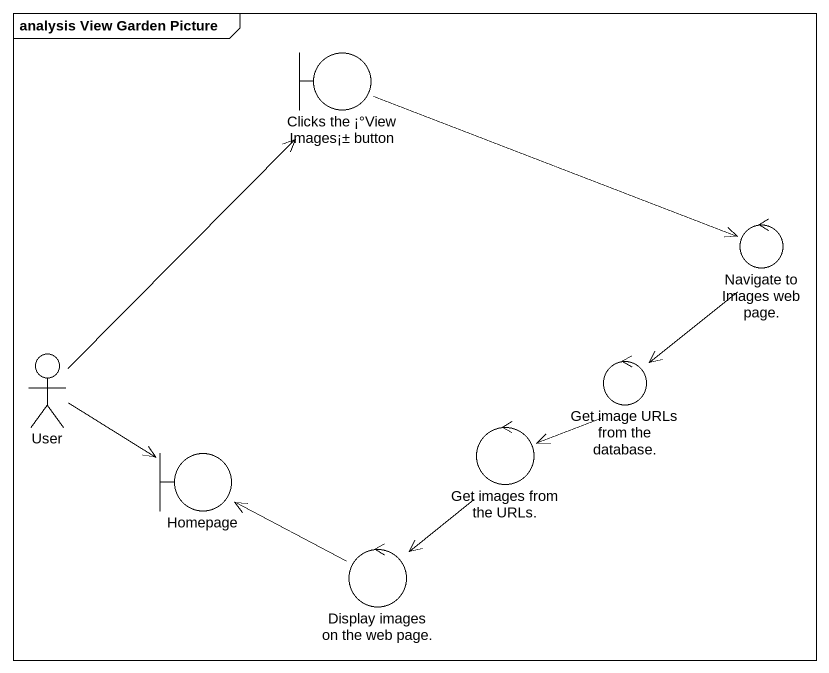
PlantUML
@startuml
mainframe analysis View Garden Picture
boundary "Clicks the ¡°View Images¡± button" as Clicks_the_View_Images
control "Navigate to Images web page." as Navigate_to_Images_web_page
actor User
control "Get image URLs from the database." as Get_image_URLs_from_the
control "Get images from the URLs." as Get_images_from_the_URLs
boundary Homepage
control "Display images on the web page." as Display_images_on_the_web
Clicks_the_View_Images -right-> Navigate_to_Images_web_page
Navigate_to_Images_web_page --> Get_image_URLs_from_the
User -up-> Clicks_the_View_Images
User -right-> Homepage
Get_image_URLs_from_the -left-> Get_images_from_the_URLs
Get_images_from_the_URLs --> Display_images_on_the_web
Display_images_on_the_web -left-> Homepage
@enduml
